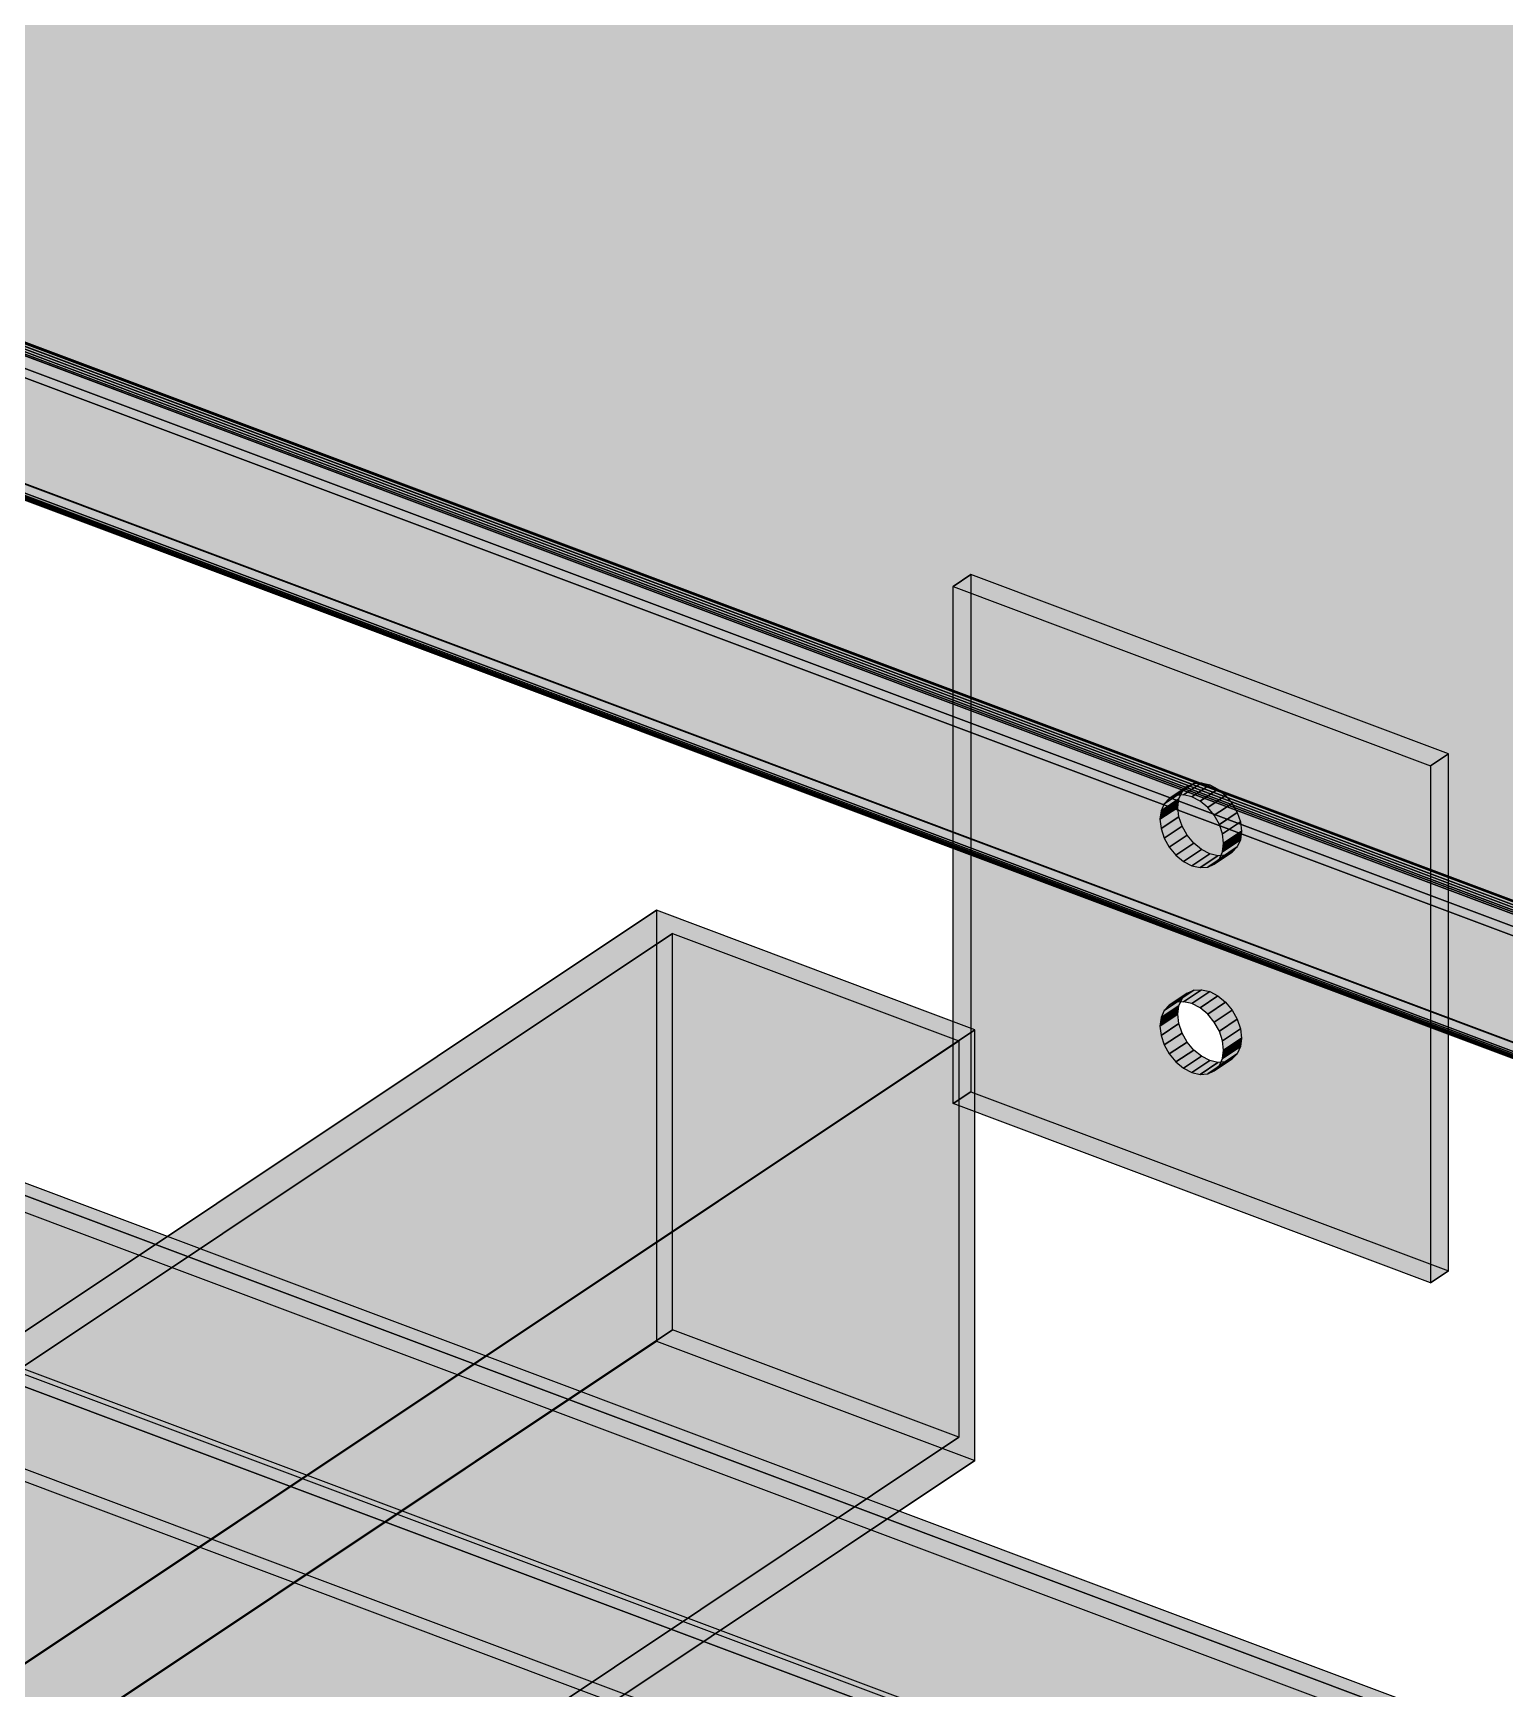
# Model space of a CAD drawing. Header units: millimetres. Extents: x 50 to 612415, y 2 to 4150.
# Drawn here: x 507670.6 to 507868.4, y 2715.1 to 2937.5 of the extents above; entities that cross this region are included whole.
import ezdxf

# ---------------------------------------------------------------- set-up
doc = ezdxf.new("R2010")
doc.units = ezdxf.units.MM
doc.layers.add('HATCH', color=8, linetype='Continuous', lineweight=9)
doc.layers.add('OUTLINE', color=7, linetype='Continuous', lineweight=25)

msp = doc.modelspace()

# ---------------------------------------------------------------- hatches: boundary and pattern name
at = {"layer": 'HATCH', "true_color": 0x617c87}
for points in [[(506465.121, 3530.022), (506490.45, 3338.131), (508395.612, 2623.695), (508556.01, 2745.938)], [(506492.302, 3337.242), (506466.973, 3529.133), (508555.973, 2745.758), (508395.575, 2623.515)], [(506156.764, 3350.34), (508204.765, 2582.34), (508203.162, 2581.27), (506155.161, 3349.271)], [(506155.161, 3349.271), (508203.162, 2581.27), (508180.708, 2566.301), (506132.707, 3334.302)], [(508203.162, 2578.955), (506155.161, 3346.956), (506132.707, 3331.987), (508180.708, 2563.986)], [(506459.211, 3346.347), (506458.008, 3345.545), (508389.006, 2621.421), (508390.209, 2622.223)], [(506490.422, 3338.039), (506472.242, 3325.918), (508377.338, 2611.507), (508395.518, 2623.628)], [(506490.434, 3338.05), (506490.422, 3338.039), (508395.518, 2623.628), (508395.533, 2623.638)], [(506473.681, 3323.643), (506491.861, 3335.763), (508394.079, 2622.431), (508375.899, 2610.311)], [(506491.861, 3335.763), (506492.057, 3335.944), (508394.32, 2622.595), (508394.079, 2622.431)], [(506134.311, 3333.056), (508182.312, 2565.055), (508180.708, 2563.986), (506132.707, 3331.987)], [(508196.656, 2546.944), (506119.966, 3325.703), (506118.362, 3324.634), (508195.052, 2545.875)]]:
    msp.add_hatch(color=145, dxfattribs=at).paths.add_polyline_path(points)
at = {"layer": 'HATCH', "true_color": 0x5b747f}
for points in [[(506156.764, 3337.608), (506156.764, 3350.34), (508204.765, 2582.34)], [(508203.162, 2581.27), (506155.161, 3349.271), (506155.161, 3336.539)], [(506155.161, 3346.956), (506155.161, 3349.271), (508203.162, 2581.27)], [(508203.162, 2578.955), (506155.161, 3346.956), (508203.162, 2581.27)], [(506458.008, 3345.545), (506470.863, 3325.215), (508376.151, 2610.732), (508389.006, 2621.421)], [(506472.066, 3326.017), (506459.211, 3346.347), (508390.209, 2622.223), (508377.353, 2611.534)], [(508203.162, 2581.27), (506155.161, 3336.539), (507179.161, 2932.861)], [(507180.765, 2933.931), (506156.764, 3337.608), (508204.765, 2582.34)], [(508180.708, 2566.301), (506132.707, 3334.302), (506132.707, 3331.987)], [(508180.708, 2557.041), (506132.707, 3331.987), (506132.707, 3325.042)], [(508180.708, 2557.041), (508180.708, 2563.986), (506132.707, 3331.987)], [(508180.708, 2566.301), (506132.707, 3331.987), (508180.708, 2563.986)], [(506134.311, 3326.111), (506134.311, 3333.056), (508182.312, 2558.111)], [(506134.311, 3333.056), (508182.312, 2565.055), (508182.312, 2558.111)], [(508196.656, 2546.944), (506119.966, 3325.703), (506134.311, 3322.639)], [(508180.708, 2557.041), (506132.707, 3325.042), (506132.707, 3321.569)], [(506134.311, 3322.639), (506134.311, 3326.111), (508182.312, 2558.111)], [(506132.707, 3321.569), (506118.362, 3324.634), (508195.052, 2545.875)], [(506132.707, 3321.569), (508180.708, 2553.569), (508180.708, 2557.041)], [(506132.707, 3321.569), (508195.052, 2545.875), (508180.708, 2553.569)], [(508182.312, 2558.111), (508182.312, 2554.638), (506134.311, 3322.639)], [(508182.312, 2554.638), (508196.656, 2546.944), (506134.311, 3322.639)], [(507183.532, 2932.498), (507180.765, 2933.931), (508204.765, 2582.34)], [(508203.162, 2581.27), (507179.161, 2932.861), (507181.928, 2931.429)], [(508203.162, 2581.27), (507181.928, 2931.429), (507184.507, 2929.306)], [(507186.111, 2930.375), (507183.532, 2932.498), (508204.765, 2582.34)], [(508203.162, 2581.27), (507184.507, 2929.306), (507186.722, 2926.636)], [(507188.326, 2927.705), (507186.111, 2930.375), (508204.765, 2582.34)], [(507190.025, 2924.671), (507188.326, 2927.705), (508204.765, 2582.34)], [(508203.162, 2581.27), (507186.722, 2926.636), (507188.421, 2923.602)], [(507191.093, 2921.479), (507190.025, 2924.671), (508204.765, 2582.34)], [(508203.162, 2581.27), (507188.421, 2923.602), (507189.489, 2920.409)], [(508203.162, 2581.27), (507189.489, 2920.409), (507189.853, 2917.277)], [(507191.457, 2918.346), (507191.093, 2921.479), (508204.765, 2582.34)], [(507191.093, 2915.487), (507191.457, 2918.346), (508204.765, 2582.34)], [(508203.162, 2581.27), (507189.853, 2917.277), (507189.489, 2914.418)], [(508203.162, 2581.27), (507189.489, 2914.418), (507188.421, 2912.027)], [(507190.025, 2913.096), (507191.093, 2915.487), (508204.765, 2582.34)], [(508203.162, 2581.27), (507188.421, 2912.027), (507393.007, 2836.812)], [(507394.611, 2837.881), (507190.025, 2913.096), (508204.765, 2582.34)], [(508203.162, 2581.27), (507393.007, 2836.812), (507393.92, 2836.339)], [(508203.162, 2581.27), (507393.92, 2836.339), (507394.771, 2835.638)], [(507395.524, 2837.408), (507394.611, 2837.881), (508204.765, 2582.34)], [(507396.375, 2836.708), (507395.524, 2837.408), (508204.765, 2582.34)], [(507397.106, 2835.827), (507396.375, 2836.708), (508204.765, 2582.34)], [(507397.666, 2834.825), (507397.106, 2835.827), (508204.765, 2582.34)], [(508203.162, 2581.27), (507394.771, 2835.638), (507395.502, 2834.757)], [(508203.162, 2581.27), (507395.502, 2834.757), (507396.063, 2833.756)], [(508203.162, 2581.27), (507396.063, 2833.756), (507396.415, 2832.703)], [(507398.019, 2833.772), (507397.666, 2834.825), (508204.765, 2582.34)], [(507818.774, 2675), (507398.139, 2832.738), (507398.019, 2833.772)], [(507818.894, 2675.944), (507818.774, 2675), (507398.019, 2833.772)], [(507819.247, 2676.733), (507818.894, 2675.944), (507398.019, 2833.772)], [(507819.807, 2677.314), (507819.247, 2676.733), (507398.019, 2833.772)], [(507820.538, 2677.646), (507819.807, 2677.314), (507398.019, 2833.772)], [(507821.389, 2677.709), (507820.538, 2677.646), (507398.019, 2833.772)], [(507822.302, 2677.497), (507821.389, 2677.709), (507398.019, 2833.772)], [(507822.302, 2677.497), (507398.019, 2833.772), (508204.765, 2582.34)], [(507396.415, 2832.703), (507396.535, 2831.669), (507817.17, 2673.931)], [(507396.415, 2832.703), (507817.17, 2673.931), (507817.29, 2674.874)], [(507396.415, 2832.703), (507817.29, 2674.874), (507817.643, 2675.663)], [(507396.415, 2832.703), (507817.643, 2675.663), (507818.203, 2676.244)], [(507396.415, 2832.703), (507818.203, 2676.244), (507818.934, 2676.577)], [(507396.415, 2832.703), (507818.934, 2676.577), (507819.785, 2676.64)], [(507396.415, 2832.703), (507819.785, 2676.64), (507820.698, 2676.427)], [(508203.162, 2581.27), (507396.415, 2832.703), (507820.698, 2676.427)], [(507817.29, 2672.897), (507396.535, 2831.669), (507396.415, 2830.725)], [(507817.29, 2672.897), (507817.17, 2673.931), (507396.535, 2831.669)], [(507397.666, 2831.006), (507398.019, 2831.795), (507818.894, 2673.966)], [(507398.019, 2831.795), (507398.139, 2832.738), (507818.894, 2673.966)], [(507398.139, 2832.738), (507818.774, 2675), (507818.894, 2673.966)], [(507817.29, 2672.897), (507393.92, 2828.96), (507393.007, 2829.172)], [(507820.698, 2668.788), (507393.007, 2829.172), (507820.698, 2648.648)], [(507818.203, 2670.842), (507817.643, 2671.844), (507393.007, 2829.172)], [(507818.934, 2669.961), (507818.203, 2670.842), (507393.007, 2829.172)], [(507817.643, 2671.844), (507817.29, 2672.897), (507393.007, 2829.172)], [(507819.785, 2669.261), (507818.934, 2669.961), (507393.007, 2829.172)], [(507820.698, 2668.788), (507819.785, 2669.261), (507393.007, 2829.172)], [(507394.611, 2830.242), (507395.524, 2830.029), (507818.894, 2673.966)], [(507822.302, 2649.717), (507394.611, 2830.242), (507822.302, 2669.857)], [(507394.611, 2830.242), (507819.247, 2672.913), (507819.807, 2671.912)], [(507394.611, 2830.242), (507819.807, 2671.912), (507820.538, 2671.031)], [(507394.611, 2830.242), (507818.894, 2673.966), (507819.247, 2672.913)], [(507394.611, 2830.242), (507820.538, 2671.031), (507821.389, 2670.33)], [(507394.611, 2830.242), (507821.389, 2670.33), (507822.302, 2669.857)], [(507817.29, 2672.897), (507395.502, 2829.356), (507394.771, 2829.023)], [(507817.29, 2672.897), (507396.063, 2829.936), (507395.502, 2829.356)], [(507395.524, 2830.029), (507396.375, 2830.092), (507818.894, 2673.966)], [(507817.29, 2672.897), (507396.415, 2830.725), (507396.063, 2829.936)], [(507396.375, 2830.092), (507397.106, 2830.425), (507818.894, 2673.966)], [(507397.106, 2830.425), (507397.666, 2831.006), (507818.894, 2673.966)], [(507817.29, 2672.897), (507394.771, 2829.023), (507393.92, 2828.96)]]:
    msp.add_hatch(color=147, dxfattribs=at).paths.add_polyline_path(points)
at = {"layer": 'HATCH', "true_color": 0x627d88}
for points in [[(506490.444, 3338.065), (506490.434, 3338.05), (508395.533, 2623.638), (508395.551, 2623.65)], [(506490.449, 3338.084), (506490.444, 3338.065), (508395.551, 2623.65), (508395.57, 2623.664)], [(506490.451, 3338.107), (506490.449, 3338.084), (508395.57, 2623.664), (508395.591, 2623.679)], [(506492.057, 3335.944), (506492.203, 3336.19), (508394.598, 2622.792), (508394.32, 2622.595)], [(506492.203, 3336.19), (506492.293, 3336.495), (508394.906, 2623.015), (508394.598, 2622.792)], [(506492.293, 3336.495), (506492.327, 3336.849), (508395.235, 2623.258), (508394.906, 2623.015)]]:
    msp.add_hatch(color=145, dxfattribs=at).paths.add_polyline_path(points)
at = {"layer": 'HATCH', "true_color": 0x617c88}
for points in [[(506490.45, 3338.131), (506490.451, 3338.107), (508395.591, 2623.679), (508395.612, 2623.695)], [(506492.327, 3336.849), (506492.302, 3337.242), (508395.575, 2623.515), (508395.235, 2623.258)]]:
    msp.add_hatch(color=145, dxfattribs=at).paths.add_polyline_path(points)
at = {"layer": 'HATCH', "true_color": 0x566e78}
for points in [[(506492.302, 3337.242), (506492.302, 3337.242), (508395.575, 2623.515), (508395.575, 2623.515)], [(506472.124, 3325.948), (506472.103, 3325.968), (508377.326, 2611.51), (508377.316, 2611.501)], [(506471.465, 3324.436), (506471.802, 3324.116), (508375.555, 2610.208), (508375.703, 2610.347)]]:
    msp.add_hatch(color=147, dxfattribs=at).paths.add_polyline_path(points)
at = {"layer": 'HATCH', "true_color": 0x5a737e}
for points in [[(506470.863, 3325.215), (506471.149, 3324.806), (508375.904, 2610.523), (508376.151, 2610.732)], [(506472.083, 3325.991), (506472.066, 3326.017), (508377.353, 2611.534), (508377.338, 2611.521)], [(506472.168, 3325.919), (506472.146, 3325.932), (508377.311, 2611.495), (508377.309, 2611.492)], [(506472.15, 3323.854), (506472.497, 3323.661), (508375.433, 2610.06), (508375.464, 2610.111)]]:
    msp.add_hatch(color=147, dxfattribs=at).paths.add_polyline_path(points)
at = {"layer": 'HATCH', "true_color": 0x58717b}
for points in [[(506472.103, 3325.968), (506472.083, 3325.991), (508377.338, 2611.521), (508377.326, 2611.51)], [(506472.146, 3325.932), (506472.124, 3325.948), (508377.316, 2611.501), (508377.311, 2611.495)], [(506471.149, 3324.806), (506471.465, 3324.436), (508375.703, 2610.347), (508375.904, 2610.523)], [(506471.802, 3324.116), (506472.15, 3323.854), (508375.464, 2610.111), (508375.555, 2610.208)]]:
    msp.add_hatch(color=147, dxfattribs=at).paths.add_polyline_path(points)
at = {"layer": 'HATCH', "true_color": 0x5c7580}
for points in [[(506472.189, 3325.912), (506472.168, 3325.919), (508377.309, 2611.492), (508377.311, 2611.491)], [(506472.497, 3323.661), (506472.834, 3323.54), (508375.463, 2610.054), (508375.433, 2610.06)]]:
    msp.add_hatch(color=147, dxfattribs=at).paths.add_polyline_path(points)
at = {"layer": 'HATCH', "true_color": 0x5e7883}
for points in [[(506472.208, 3325.909), (506472.189, 3325.912), (508377.311, 2611.491), (508377.316, 2611.494)], [(506472.834, 3323.54), (506473.149, 3323.496), (508375.552, 2610.095), (508375.463, 2610.054)]]:
    msp.add_hatch(color=155, dxfattribs=at).paths.add_polyline_path(points)
at = {"layer": 'HATCH', "true_color": 0x5f7985}
for points in [[(506472.226, 3325.911), (506472.208, 3325.909), (508377.316, 2611.494), (508377.325, 2611.499)], [(506473.149, 3323.496), (506473.435, 3323.531), (508375.699, 2610.182), (508375.552, 2610.095)]]:
    msp.add_hatch(color=155, dxfattribs=at).paths.add_polyline_path(points)
at = {"layer": 'HATCH', "true_color": 0x607b86}
for points in [[(506472.242, 3325.918), (506472.226, 3325.911), (508377.325, 2611.499), (508377.338, 2611.507)], [(506473.435, 3323.531), (506473.681, 3323.643), (508375.899, 2610.311), (508375.699, 2610.182)]]:
    msp.add_hatch(color=155, dxfattribs=at).paths.add_polyline_path(points)
at = {"layer": 'HATCH', "true_color": 0x46848e}
for points in [[(507794.235, 2793.709), (507794.235, 2863.157), (507796.641, 2864.761), (507796.641, 2795.313)], [(507858.389, 2839.1), (507858.389, 2769.651), (507860.795, 2771.255), (507860.795, 2840.704)], [(507823.288, 2834.702), (507822.608, 2833.998), (507825.014, 2835.602), (507825.693, 2836.306)], [(507829.336, 2825.886), (507830.016, 2826.59), (507832.422, 2828.194), (507831.742, 2827.49)], [(507375.899, 2509.468), (507375.899, 2567.342), (507754.406, 2819.68), (507754.406, 2761.806)], [(507378.038, 2564.225), (507378.038, 2510.981), (507756.545, 2763.319), (507756.545, 2816.563)], [(507823.288, 2806.923), (507822.608, 2806.219), (507825.014, 2807.823), (507825.693, 2808.527)], [(507418.668, 2551.303), (507418.668, 2493.43), (507797.175, 2745.768), (507797.175, 2803.641)], [(507416.53, 2496.547), (507416.53, 2549.79), (507795.037, 2802.128), (507795.037, 2748.885)], [(507829.336, 2798.107), (507830.016, 2798.811), (507832.422, 2800.415), (507831.742, 2799.711)]]:
    msp.add_hatch(color=145, dxfattribs=at).paths.add_polyline_path(points)
at = {"layer": 'HATCH', "true_color": 0x468f99}
for points in [[(507794.235, 2863.157), (507858.389, 2839.1), (507860.795, 2840.704), (507796.641, 2864.761)], [(507829.336, 2832.434), (507828.45, 2833.502), (507830.856, 2835.106), (507831.742, 2834.038)], [(507823.288, 2828.154), (507824.173, 2827.086), (507826.579, 2828.69), (507825.693, 2829.758)], [(507375.899, 2567.342), (507418.668, 2551.303), (507797.175, 2803.641), (507754.406, 2819.68)], [(507416.53, 2549.79), (507378.038, 2564.225), (507756.545, 2816.563), (507795.037, 2802.128)], [(507829.336, 2804.654), (507828.45, 2805.722), (507830.856, 2807.326), (507831.742, 2806.258)], [(507823.288, 2800.375), (507824.173, 2799.307), (507826.579, 2800.911), (507825.693, 2801.979)], [(507858.389, 2769.651), (507794.235, 2793.709), (507796.641, 2795.313), (507860.795, 2771.255)], [(507378.038, 2510.981), (507416.53, 2496.547), (507795.037, 2748.885), (507756.545, 2763.319)], [(507418.668, 2493.43), (507375.899, 2509.468), (507754.406, 2761.806), (507797.175, 2745.768)]]:
    msp.add_hatch(color=135, dxfattribs=at).paths.add_polyline_path(points)
at = {"layer": 'HATCH', "true_color": 0x468690}
for points in [[(507796.641, 2864.761), (507796.641, 2795.313), (507825.014, 2835.602)], [(507796.641, 2864.761), (507825.014, 2835.602), (507825.693, 2836.306)], [(507796.641, 2864.761), (507825.693, 2836.306), (507826.579, 2836.71)], [(507796.641, 2864.761), (507826.579, 2836.71), (507827.611, 2836.785)], [(507796.641, 2864.761), (507827.611, 2836.785), (507828.718, 2836.528)], [(507796.641, 2864.761), (507828.718, 2836.528), (507829.825, 2835.955)], [(507796.641, 2864.761), (507829.825, 2835.955), (507830.856, 2835.106)], [(507860.795, 2840.704), (507796.641, 2864.761), (507830.856, 2835.106)], [(507822.608, 2833.998), (507794.235, 2793.709), (507794.235, 2863.157)], [(507823.288, 2834.702), (507822.608, 2833.998), (507794.235, 2863.157)], [(507824.173, 2835.106), (507823.288, 2834.702), (507794.235, 2863.157)], [(507825.205, 2835.181), (507824.173, 2835.106), (507794.235, 2863.157)], [(507826.312, 2834.924), (507825.205, 2835.181), (507794.235, 2863.157)], [(507827.419, 2834.351), (507826.312, 2834.924), (507794.235, 2863.157)], [(507828.45, 2833.502), (507827.419, 2834.351), (507794.235, 2863.157)], [(507828.45, 2833.502), (507794.235, 2863.157), (507858.389, 2839.1)], [(507860.795, 2771.255), (507860.795, 2840.704), (507830.856, 2827.086)], [(507860.795, 2840.704), (507831.742, 2827.49), (507830.856, 2827.086)], [(507860.795, 2840.704), (507830.856, 2835.106), (507831.742, 2834.038)], [(507860.795, 2840.704), (507832.422, 2828.194), (507831.742, 2827.49)], [(507860.795, 2840.704), (507831.742, 2834.038), (507832.422, 2832.824)], [(507860.795, 2840.704), (507832.849, 2829.15), (507832.422, 2828.194)], [(507860.795, 2840.704), (507832.422, 2832.824), (507832.849, 2831.547)], [(507860.795, 2840.704), (507832.995, 2830.294), (507832.849, 2829.15)], [(507860.795, 2840.704), (507832.849, 2831.547), (507832.995, 2830.294)], [(507828.45, 2825.483), (507858.389, 2839.1), (507858.389, 2769.651)], [(507828.45, 2825.483), (507829.336, 2825.886), (507858.389, 2839.1)], [(507829.336, 2832.434), (507828.45, 2833.502), (507858.389, 2839.1)], [(507829.336, 2825.886), (507830.016, 2826.59), (507858.389, 2839.1)], [(507830.016, 2831.22), (507829.336, 2832.434), (507858.389, 2839.1)], [(507830.016, 2826.59), (507830.443, 2827.547), (507858.389, 2839.1)], [(507830.443, 2829.943), (507830.016, 2831.22), (507858.389, 2839.1)], [(507830.443, 2827.547), (507830.589, 2828.69), (507858.389, 2839.1)], [(507830.589, 2828.69), (507830.443, 2829.943), (507858.389, 2839.1)], [(507822.608, 2833.998), (507822.181, 2833.042), (507794.235, 2793.709)], [(507796.641, 2795.313), (507824.586, 2834.645), (507825.014, 2835.602)], [(507796.641, 2795.313), (507824.441, 2833.502), (507824.586, 2834.645)], [(507824.586, 2832.249), (507824.441, 2833.502), (507796.641, 2795.313)], [(507822.035, 2831.898), (507822.181, 2830.645), (507824.586, 2832.249), (507824.441, 2833.502)], [(507822.181, 2833.042), (507822.035, 2831.898), (507794.235, 2793.709)], [(507794.235, 2793.709), (507822.035, 2831.898), (507822.181, 2830.645)], [(507824.586, 2832.249), (507796.641, 2795.313), (507824.441, 2805.722)], [(507824.586, 2832.249), (507824.441, 2805.722), (507824.586, 2806.866)], [(507824.586, 2832.249), (507824.586, 2806.866), (507825.014, 2807.823)], [(507824.586, 2832.249), (507825.014, 2807.823), (507825.693, 2808.527)], [(507824.586, 2832.249), (507825.693, 2808.527), (507826.579, 2808.93)], [(507824.586, 2832.249), (507826.579, 2808.93), (507827.611, 2809.006)], [(507824.586, 2832.249), (507827.611, 2809.006), (507828.718, 2808.748)], [(507824.586, 2832.249), (507828.718, 2808.748), (507829.825, 2808.176)], [(507824.586, 2832.249), (507829.825, 2808.176), (507830.856, 2807.326)], [(507824.586, 2832.249), (507832.422, 2805.045), (507832.849, 2803.768)], [(507824.586, 2832.249), (507830.856, 2807.326), (507831.742, 2806.258)], [(507824.586, 2832.249), (507831.742, 2806.258), (507832.422, 2805.045)], [(507825.014, 2830.972), (507824.586, 2832.249), (507832.849, 2803.768)], [(507830.589, 2828.69), (507830.443, 2829.943), (507832.849, 2831.547), (507832.995, 2830.294)], [(507822.035, 2804.119), (507794.235, 2793.709), (507822.181, 2830.645)], [(507822.181, 2805.262), (507822.035, 2804.119), (507822.181, 2830.645)], [(507822.608, 2806.219), (507822.181, 2805.262), (507822.181, 2830.645)], [(507823.288, 2806.923), (507822.608, 2806.219), (507822.181, 2830.645)], [(507824.173, 2807.326), (507823.288, 2806.923), (507822.181, 2830.645)], [(507825.205, 2807.402), (507824.173, 2807.326), (507822.181, 2830.645)], [(507826.312, 2807.145), (507825.205, 2807.402), (507822.181, 2830.645)], [(507827.419, 2806.572), (507826.312, 2807.145), (507822.181, 2830.645)], [(507828.45, 2805.722), (507827.419, 2806.572), (507822.181, 2830.645)], [(507830.443, 2802.164), (507830.016, 2803.441), (507822.181, 2830.645)], [(507829.336, 2804.654), (507828.45, 2805.722), (507822.181, 2830.645)], [(507830.016, 2803.441), (507829.336, 2804.654), (507822.181, 2830.645)], [(507830.443, 2802.164), (507822.181, 2830.645), (507822.608, 2829.368)], [(507830.443, 2802.164), (507822.608, 2829.368), (507823.288, 2828.154)], [(507825.693, 2829.758), (507825.014, 2830.972), (507832.849, 2803.768)], [(507860.795, 2771.255), (507825.693, 2829.758), (507832.849, 2803.768)], [(507860.795, 2771.255), (507826.579, 2828.69), (507825.693, 2829.758)], [(507830.443, 2802.164), (507823.288, 2828.154), (507858.389, 2769.651)], [(507823.288, 2828.154), (507824.173, 2827.086), (507858.389, 2769.651)], [(507824.173, 2827.086), (507825.205, 2826.237), (507858.389, 2769.651)], [(507860.795, 2771.255), (507827.611, 2827.841), (507826.579, 2828.69)], [(507860.795, 2771.255), (507828.718, 2827.268), (507827.611, 2827.841)], [(507860.795, 2771.255), (507829.825, 2827.011), (507828.718, 2827.268)], [(507860.795, 2771.255), (507830.856, 2827.086), (507829.825, 2827.011)], [(507825.205, 2826.237), (507826.312, 2825.664), (507858.389, 2769.651)], [(507826.312, 2825.664), (507827.419, 2825.407), (507858.389, 2769.651)], [(507827.419, 2825.407), (507828.45, 2825.483), (507858.389, 2769.651)], [(507754.406, 2819.68), (507754.406, 2761.806), (507756.545, 2816.563)], [(507754.406, 2819.68), (507756.545, 2816.563), (507795.037, 2802.128)], [(507795.037, 2802.128), (507797.175, 2803.641), (507754.406, 2819.68)], [(507754.406, 2761.806), (507756.545, 2763.319), (507756.545, 2816.563)], [(507824.586, 2804.469), (507824.441, 2805.722), (507796.641, 2795.313)], [(507822.035, 2804.119), (507822.181, 2802.866), (507824.586, 2804.469), (507824.441, 2805.722)], [(507794.235, 2793.709), (507822.035, 2804.119), (507822.181, 2802.866)], [(507794.235, 2793.709), (507822.181, 2802.866), (507822.608, 2801.589)], [(507795.037, 2748.885), (507797.175, 2745.768), (507797.175, 2803.641)], [(507795.037, 2802.128), (507795.037, 2748.885), (507797.175, 2803.641)], [(507825.014, 2803.193), (507824.586, 2804.469), (507796.641, 2795.313)], [(507825.693, 2801.979), (507825.014, 2803.193), (507796.641, 2795.313)], [(507830.589, 2800.911), (507830.443, 2802.164), (507832.849, 2803.768), (507832.995, 2802.515)], [(507860.795, 2771.255), (507832.849, 2803.768), (507832.995, 2802.515)], [(507860.795, 2771.255), (507832.995, 2802.515), (507832.849, 2801.371)], [(507794.235, 2793.709), (507822.608, 2801.589), (507823.288, 2800.375)], [(507794.235, 2793.709), (507823.288, 2800.375), (507824.173, 2799.307)], [(507826.579, 2800.911), (507825.693, 2801.979), (507796.641, 2795.313)], [(507826.579, 2800.911), (507796.641, 2795.313), (507860.795, 2771.255)], [(507860.795, 2771.255), (507827.611, 2800.062), (507826.579, 2800.911)], [(507830.589, 2800.911), (507830.443, 2802.164), (507858.389, 2769.651)], [(507830.443, 2799.767), (507830.589, 2800.911), (507858.389, 2769.651)], [(507860.795, 2771.255), (507832.422, 2800.415), (507831.742, 2799.711)], [(507860.795, 2771.255), (507832.849, 2801.371), (507832.422, 2800.415)], [(507858.389, 2769.651), (507794.235, 2793.709), (507824.173, 2799.307)], [(507824.173, 2799.307), (507825.205, 2798.458), (507858.389, 2769.651)], [(507825.205, 2798.458), (507826.312, 2797.885), (507858.389, 2769.651)], [(507860.795, 2771.255), (507828.718, 2799.489), (507827.611, 2800.062)], [(507828.45, 2797.703), (507829.336, 2798.107), (507858.389, 2769.651)], [(507860.795, 2771.255), (507829.825, 2799.231), (507828.718, 2799.489)], [(507829.336, 2798.107), (507830.016, 2798.811), (507858.389, 2769.651)], [(507860.795, 2771.255), (507830.856, 2799.307), (507829.825, 2799.231)], [(507830.016, 2798.811), (507830.443, 2799.767), (507858.389, 2769.651)], [(507860.795, 2771.255), (507831.742, 2799.711), (507830.856, 2799.307)], [(507826.312, 2797.885), (507827.419, 2797.628), (507858.389, 2769.651)], [(507827.419, 2797.628), (507828.45, 2797.703), (507858.389, 2769.651)], [(507795.037, 2748.885), (507756.545, 2763.319), (507754.406, 2761.806)], [(507795.037, 2748.885), (507754.406, 2761.806), (507797.175, 2745.768)]]:
    msp.add_hatch(color=145, dxfattribs=at).paths.add_polyline_path(points)
at = {"layer": 'HATCH', "true_color": 0x468892}
for points in [[(507824.173, 2835.106), (507823.288, 2834.702), (507825.693, 2836.306), (507826.579, 2836.71)], [(507828.45, 2825.483), (507829.336, 2825.886), (507831.742, 2827.49), (507830.856, 2827.086)], [(507824.173, 2807.326), (507823.288, 2806.923), (507825.693, 2808.527), (507826.579, 2808.93)], [(507828.45, 2797.703), (507829.336, 2798.107), (507831.742, 2799.711), (507830.856, 2799.307)]]:
    msp.add_hatch(color=145, dxfattribs=at).paths.add_polyline_path(points)
at = {"layer": 'HATCH', "true_color": 0x468b96}
for points in [[(507825.205, 2835.181), (507824.173, 2835.106), (507826.579, 2836.71), (507827.611, 2836.785)], [(507827.419, 2825.407), (507828.45, 2825.483), (507830.856, 2827.086), (507829.825, 2827.011)], [(507825.205, 2807.402), (507824.173, 2807.326), (507826.579, 2808.93), (507827.611, 2809.006)], [(507827.419, 2797.628), (507828.45, 2797.703), (507830.856, 2799.307), (507829.825, 2799.231)]]:
    msp.add_hatch(color=145, dxfattribs=at).paths.add_polyline_path(points)
at = {"layer": 'HATCH', "true_color": 0x468e98}
for points in [[(507826.312, 2834.924), (507825.205, 2835.181), (507827.611, 2836.785), (507828.718, 2836.528)], [(507826.312, 2825.664), (507827.419, 2825.407), (507829.825, 2827.011), (507828.718, 2827.268)], [(507826.312, 2807.145), (507825.205, 2807.402), (507827.611, 2809.006), (507828.718, 2808.748)], [(507826.312, 2797.885), (507827.419, 2797.628), (507829.825, 2799.231), (507828.718, 2799.489)]]:
    msp.add_hatch(color=145, dxfattribs=at).paths.add_polyline_path(points)
at = {"layer": 'HATCH', "true_color": 0x468f9a}
for points in [[(507827.419, 2834.351), (507826.312, 2834.924), (507828.718, 2836.528), (507829.825, 2835.955)], [(507828.45, 2833.502), (507827.419, 2834.351), (507829.825, 2835.955), (507830.856, 2835.106)], [(507824.173, 2827.086), (507825.205, 2826.237), (507827.611, 2827.841), (507826.579, 2828.69)], [(507825.205, 2826.237), (507826.312, 2825.664), (507828.718, 2827.268), (507827.611, 2827.841)], [(507827.419, 2806.572), (507826.312, 2807.145), (507828.718, 2808.748), (507829.825, 2808.176)], [(507828.45, 2805.722), (507827.419, 2806.572), (507829.825, 2808.176), (507830.856, 2807.326)], [(507824.173, 2799.307), (507825.205, 2798.458), (507827.611, 2800.062), (507826.579, 2800.911)], [(507825.205, 2798.458), (507826.312, 2797.885), (507828.718, 2799.489), (507827.611, 2800.062)]]:
    msp.add_hatch(color=135, dxfattribs=at).paths.add_polyline_path(points)
at = {"layer": 'HATCH', "true_color": 0x46828c}
for points in [[(507822.181, 2833.042), (507822.035, 2831.898), (507824.441, 2833.502), (507824.586, 2834.645)], [(507830.443, 2827.547), (507830.589, 2828.69), (507832.995, 2830.294), (507832.849, 2829.15)], [(507822.181, 2805.262), (507822.035, 2804.119), (507824.441, 2805.722), (507824.586, 2806.866)], [(507830.443, 2799.767), (507830.589, 2800.911), (507832.995, 2802.515), (507832.849, 2801.371)]]:
    msp.add_hatch(color=145, dxfattribs=at).paths.add_polyline_path(points)
at = {"layer": 'HATCH', "true_color": 0x468089}
for points in [[(507822.608, 2833.998), (507822.181, 2833.042), (507824.586, 2834.645), (507825.014, 2835.602)], [(507830.016, 2826.59), (507830.443, 2827.547), (507832.849, 2829.15), (507832.422, 2828.194)], [(507822.608, 2806.219), (507822.181, 2805.262), (507824.586, 2806.866), (507825.014, 2807.823)], [(507830.016, 2798.811), (507830.443, 2799.767), (507832.849, 2801.371), (507832.422, 2800.415)]]:
    msp.add_hatch(color=137, dxfattribs=at).paths.add_polyline_path(points)
at = {"layer": 'HATCH', "true_color": 0x468d97}
for points in [[(507830.016, 2831.22), (507829.336, 2832.434), (507831.742, 2834.038), (507832.422, 2832.824)], [(507822.608, 2829.368), (507823.288, 2828.154), (507825.693, 2829.758), (507825.014, 2830.972)], [(507830.016, 2803.441), (507829.336, 2804.654), (507831.742, 2806.258), (507832.422, 2805.045)], [(507822.608, 2801.589), (507823.288, 2800.375), (507825.693, 2801.979), (507825.014, 2803.193)]]:
    msp.add_hatch(color=145, dxfattribs=at).paths.add_polyline_path(points)
at = {"layer": 'HATCH', "true_color": 0x468a94}
for points in [[(507822.181, 2830.645), (507822.608, 2829.368), (507825.014, 2830.972), (507824.586, 2832.249)], [(507830.443, 2829.943), (507830.016, 2831.22), (507832.422, 2832.824), (507832.849, 2831.547)], [(507830.443, 2802.164), (507830.016, 2803.441), (507832.422, 2805.045), (507832.849, 2803.768)], [(507822.181, 2802.866), (507822.608, 2801.589), (507825.014, 2803.193), (507824.586, 2804.469)]]:
    msp.add_hatch(color=145, dxfattribs=at).paths.add_polyline_path(points)

# ---------------------------------------------------------------- linework, layer by layer
at = {"layer": 'OUTLINE', "color": 139, "true_color": 0x42544a}
for p, q in [((506156.764, 3350.34), (508204.765, 2582.34)), ((506156.764, 3350.34), (508204.765, 2582.34)), ((508203.162, 2581.27), (506155.161, 3349.271)), ((506155.161, 3349.271), (508203.162, 2581.27)), ((508203.162, 2581.27), (506155.161, 3349.271)), ((506155.161, 3349.271), (508203.162, 2581.27)), ((508203.162, 2578.955), (506155.161, 3346.956)), ((508203.162, 2578.955), (506155.161, 3346.956)), ((508389.006, 2621.421), (506458.008, 3345.545)), ((506458.008, 3345.545), (508389.006, 2621.421)), ((506459.211, 3346.347), (508390.209, 2622.223)), ((508390.209, 2622.223), (506459.211, 3346.347)), ((506490.422, 3338.039), (508395.518, 2623.628)), ((508395.518, 2623.628), (506490.422, 3338.039)), ((506490.434, 3338.05), (508395.533, 2623.638)), ((508395.533, 2623.638), (506490.434, 3338.05)), ((506490.444, 3338.065), (508395.551, 2623.65)), ((508395.551, 2623.65), (506490.444, 3338.065)), ((506490.449, 3338.084), (508395.57, 2623.664)), ((508395.57, 2623.664), (506490.449, 3338.084)), ((506490.45, 3338.131), (508395.612, 2623.695)), ((508395.612, 2623.695), (506490.45, 3338.131)), ((506490.451, 3338.107), (508395.591, 2623.679)), ((508395.591, 2623.679), (506490.451, 3338.107)), ((508394.598, 2622.792), (506492.203, 3336.19)), ((506492.203, 3336.19), (508394.598, 2622.792)), ((508394.906, 2623.015), (506492.293, 3336.495)), ((506492.293, 3336.495), (508394.906, 2623.015)), ((508395.575, 2623.515), (506492.302, 3337.242)), ((506492.302, 3337.242), (508395.575, 2623.515)), ((508395.575, 2623.515), (506492.302, 3337.242)), ((506492.302, 3337.242), (508395.575, 2623.515)), ((508395.235, 2623.258), (506492.327, 3336.849)), ((506492.327, 3336.849), (508395.235, 2623.258)), ((508180.708, 2566.301), (506132.707, 3334.302)), ((508180.708, 2566.301), (506132.707, 3334.302)), ((508394.079, 2622.431), (506491.861, 3335.763)), ((506491.861, 3335.763), (508394.079, 2622.431)), ((508394.32, 2622.595), (506492.057, 3335.944)), ((506492.057, 3335.944), (508394.32, 2622.595)), ((506132.707, 3331.987), (508180.708, 2563.986)), ((508180.708, 2563.986), (506132.707, 3331.987)), ((508180.708, 2563.986), (506132.707, 3331.987)), ((506132.707, 3331.987), (508180.708, 2563.986)), ((506134.311, 3333.056), (508182.312, 2565.055)), ((506134.311, 3333.056), (508182.312, 2565.055)), ((508196.656, 2546.944), (506119.966, 3325.703)), ((508196.656, 2546.944), (506119.966, 3325.703)), ((508376.151, 2610.732), (506470.863, 3325.215)), ((506470.863, 3325.215), (508376.151, 2610.732)), ((506472.066, 3326.017), (508377.353, 2611.534)), ((508377.353, 2611.534), (506472.066, 3326.017)), ((506472.083, 3325.991), (508377.338, 2611.521)), ((508377.338, 2611.521), (506472.083, 3325.991)), ((506472.103, 3325.968), (508377.326, 2611.51)), ((508377.326, 2611.51), (506472.103, 3325.968)), ((506472.124, 3325.948), (508377.316, 2611.501)), ((508377.316, 2611.501), (506472.124, 3325.948)), ((506472.146, 3325.932), (508377.311, 2611.495)), ((508377.311, 2611.495), (506472.146, 3325.932)), ((506472.168, 3325.919), (508377.309, 2611.492)), ((508377.309, 2611.492), (506472.168, 3325.919)), ((506472.189, 3325.912), (508377.311, 2611.491)), ((508377.311, 2611.491), (506472.189, 3325.912)), ((506472.208, 3325.909), (508377.316, 2611.494)), ((508377.316, 2611.494), (506472.208, 3325.909)), ((506472.226, 3325.911), (508377.325, 2611.499)), ((508377.325, 2611.499), (506472.226, 3325.911)), ((506472.242, 3325.918), (508377.338, 2611.507)), ((508377.338, 2611.507), (506472.242, 3325.918)), ((506118.362, 3324.634), (508195.052, 2545.875)), ((506118.362, 3324.634), (508195.052, 2545.875)), ((508375.904, 2610.523), (506471.149, 3324.806)), ((506471.149, 3324.806), (508375.904, 2610.523)), ((508375.703, 2610.347), (506471.465, 3324.436)), ((506471.465, 3324.436), (508375.703, 2610.347)), ((508375.555, 2610.208), (506471.802, 3324.116)), ((506471.802, 3324.116), (508375.555, 2610.208)), ((508375.464, 2610.111), (506472.15, 3323.854)), ((506472.15, 3323.854), (508375.464, 2610.111)), ((508375.433, 2610.06), (506472.497, 3323.661)), ((506472.497, 3323.661), (508375.433, 2610.06)), ((508375.463, 2610.054), (506472.834, 3323.54)), ((506472.834, 3323.54), (508375.463, 2610.054)), ((508375.552, 2610.095), (506473.149, 3323.496)), ((506473.149, 3323.496), (508375.552, 2610.095)), ((508375.699, 2610.182), (506473.435, 3323.531)), ((506473.435, 3323.531), (508375.699, 2610.182)), ((508375.899, 2610.311), (506473.681, 3323.643)), ((506473.681, 3323.643), (508375.899, 2610.311)), ((507794.235, 2863.157), (507796.641, 2864.761)), ((507796.641, 2864.761), (507794.235, 2863.157)), ((507796.641, 2864.761), (507796.641, 2795.313)), ((507796.641, 2864.761), (507796.641, 2795.313)), ((507860.795, 2840.704), (507796.641, 2864.761)), ((507860.795, 2840.704), (507796.641, 2864.761)), ((507794.235, 2793.709), (507794.235, 2863.157)), ((507794.235, 2793.709), (507794.235, 2863.157)), ((507794.235, 2863.157), (507858.389, 2839.1)), ((507794.235, 2863.157), (507858.389, 2839.1)), ((507858.389, 2839.1), (507860.795, 2840.704)), ((507860.795, 2840.704), (507858.389, 2839.1)), ((507860.795, 2771.255), (507860.795, 2840.704)), ((507860.795, 2771.255), (507860.795, 2840.704)), ((507858.389, 2839.1), (507858.389, 2769.651)), ((507858.389, 2839.1), (507858.389, 2769.651)), ((507825.693, 2836.306), (507823.288, 2834.702)), ((507823.288, 2834.702), (507825.693, 2836.306)), ((507826.579, 2836.71), (507824.173, 2835.106)), ((507824.173, 2835.106), (507826.579, 2836.71)), ((507825.014, 2835.602), (507825.693, 2836.306)), ((507825.014, 2835.602), (507825.693, 2836.306)), ((507827.611, 2836.785), (507825.205, 2835.181)), ((507825.205, 2835.181), (507827.611, 2836.785)), ((507825.693, 2836.306), (507826.579, 2836.71)), ((507825.693, 2836.306), (507826.579, 2836.71)), ((507828.718, 2836.528), (507826.312, 2834.924)), ((507826.312, 2834.924), (507828.718, 2836.528)), ((507826.579, 2836.71), (507827.611, 2836.785)), ((507826.579, 2836.71), (507827.611, 2836.785)), ((507829.825, 2835.955), (507827.419, 2834.351)), ((507827.419, 2834.351), (507829.825, 2835.955)), ((507827.611, 2836.785), (507828.718, 2836.528)), ((507827.611, 2836.785), (507828.718, 2836.528)), ((507828.718, 2836.528), (507829.825, 2835.955)), ((507828.718, 2836.528), (507829.825, 2835.955)), ((507829.825, 2835.955), (507830.856, 2835.106)), ((507829.825, 2835.955), (507830.856, 2835.106)), ((507824.441, 2833.502), (507822.035, 2831.898)), ((507822.035, 2831.898), (507824.441, 2833.502)), ((507824.586, 2834.645), (507822.181, 2833.042)), ((507822.181, 2833.042), (507824.586, 2834.645)), ((507822.608, 2833.998), (507822.181, 2833.042)), ((507822.608, 2833.998), (507822.181, 2833.042)), ((507825.014, 2835.602), (507822.608, 2833.998)), ((507822.608, 2833.998), (507825.014, 2835.602)), ((507823.288, 2834.702), (507822.608, 2833.998)), ((507823.288, 2834.702), (507822.608, 2833.998)), ((507824.173, 2835.106), (507823.288, 2834.702)), ((507824.173, 2835.106), (507823.288, 2834.702)), ((507825.205, 2835.181), (507824.173, 2835.106)), ((507825.205, 2835.181), (507824.173, 2835.106)), ((507824.441, 2833.502), (507824.586, 2834.645)), ((507824.441, 2833.502), (507824.586, 2834.645)), ((507824.586, 2832.249), (507824.441, 2833.502)), ((507824.586, 2832.249), (507824.441, 2833.502)), ((507824.586, 2834.645), (507825.014, 2835.602)), ((507824.586, 2834.645), (507825.014, 2835.602)), ((507826.312, 2834.924), (507825.205, 2835.181)), ((507826.312, 2834.924), (507825.205, 2835.181)), ((507827.419, 2834.351), (507826.312, 2834.924)), ((507827.419, 2834.351), (507826.312, 2834.924)), ((507828.45, 2833.502), (507827.419, 2834.351)), ((507828.45, 2833.502), (507827.419, 2834.351)), ((507830.856, 2835.106), (507828.45, 2833.502)), ((507828.45, 2833.502), (507830.856, 2835.106)), ((507829.336, 2832.434), (507828.45, 2833.502)), ((507829.336, 2832.434), (507828.45, 2833.502)), ((507831.742, 2834.038), (507829.336, 2832.434)), ((507829.336, 2832.434), (507831.742, 2834.038)), ((507830.856, 2835.106), (507831.742, 2834.038)), ((507830.856, 2835.106), (507831.742, 2834.038)), ((507831.742, 2834.038), (507832.422, 2832.824)), ((507831.742, 2834.038), (507832.422, 2832.824)), ((507822.181, 2833.042), (507822.035, 2831.898)), ((507822.181, 2833.042), (507822.035, 2831.898)), ((507822.035, 2831.898), (507822.181, 2830.645)), ((507822.035, 2831.898), (507822.181, 2830.645)), ((507824.586, 2832.249), (507822.181, 2830.645)), ((507822.181, 2830.645), (507824.586, 2832.249)), ((507825.014, 2830.972), (507824.586, 2832.249)), ((507825.014, 2830.972), (507824.586, 2832.249)), ((507830.016, 2831.22), (507829.336, 2832.434)), ((507830.016, 2831.22), (507829.336, 2832.434)), ((507830.016, 2831.22), (507832.422, 2832.824)), ((507832.422, 2832.824), (507830.016, 2831.22)), ((507830.443, 2829.943), (507832.849, 2831.547)), ((507832.849, 2831.547), (507830.443, 2829.943)), ((507832.422, 2832.824), (507832.849, 2831.547)), ((507832.422, 2832.824), (507832.849, 2831.547)), ((507832.849, 2831.547), (507832.995, 2830.294)), ((507832.849, 2831.547), (507832.995, 2830.294)), ((507822.181, 2830.645), (507822.608, 2829.368)), ((507822.181, 2830.645), (507822.608, 2829.368)), ((507825.014, 2830.972), (507822.608, 2829.368)), ((507822.608, 2829.368), (507825.014, 2830.972)), ((507822.608, 2829.368), (507823.288, 2828.154)), ((507822.608, 2829.368), (507823.288, 2828.154)), ((507823.288, 2828.154), (507825.693, 2829.758)), ((507825.693, 2829.758), (507823.288, 2828.154)), ((507825.693, 2829.758), (507825.014, 2830.972)), ((507825.693, 2829.758), (507825.014, 2830.972)), ((507826.579, 2828.69), (507825.693, 2829.758)), ((507826.579, 2828.69), (507825.693, 2829.758)), ((507830.443, 2829.943), (507830.016, 2831.22)), ((507830.443, 2829.943), (507830.016, 2831.22)), ((507830.589, 2828.69), (507830.443, 2829.943)), ((507830.589, 2828.69), (507830.443, 2829.943)), ((507830.443, 2827.547), (507832.849, 2829.15)), ((507832.849, 2829.15), (507830.443, 2827.547)), ((507830.589, 2828.69), (507832.995, 2830.294)), ((507832.995, 2830.294), (507830.589, 2828.69)), ((507832.849, 2829.15), (507832.422, 2828.194)), ((507832.849, 2829.15), (507832.422, 2828.194)), ((507832.995, 2830.294), (507832.849, 2829.15)), ((507832.995, 2830.294), (507832.849, 2829.15)), ((507823.288, 2828.154), (507824.173, 2827.086)), ((507823.288, 2828.154), (507824.173, 2827.086)), ((507824.173, 2827.086), (507826.579, 2828.69)), ((507826.579, 2828.69), (507824.173, 2827.086)), ((507824.173, 2827.086), (507825.205, 2826.237)), ((507824.173, 2827.086), (507825.205, 2826.237)), ((507825.205, 2826.237), (507827.611, 2827.841)), ((507827.611, 2827.841), (507825.205, 2826.237)), ((507826.312, 2825.664), (507828.718, 2827.268)), ((507828.718, 2827.268), (507826.312, 2825.664)), ((507827.611, 2827.841), (507826.579, 2828.69)), ((507827.611, 2827.841), (507826.579, 2828.69)), ((507827.419, 2825.407), (507829.825, 2827.011)), ((507829.825, 2827.011), (507827.419, 2825.407)), ((507828.718, 2827.268), (507827.611, 2827.841)), ((507828.718, 2827.268), (507827.611, 2827.841)), ((507828.45, 2825.483), (507830.856, 2827.086)), ((507830.856, 2827.086), (507828.45, 2825.483)), ((507829.825, 2827.011), (507828.718, 2827.268)), ((507829.825, 2827.011), (507828.718, 2827.268)), ((507829.336, 2825.886), (507831.742, 2827.49)), ((507831.742, 2827.49), (507829.336, 2825.886)), ((507830.856, 2827.086), (507829.825, 2827.011)), ((507830.856, 2827.086), (507829.825, 2827.011)), ((507830.016, 2826.59), (507832.422, 2828.194)), ((507832.422, 2828.194), (507830.016, 2826.59)), ((507830.016, 2826.59), (507830.443, 2827.547)), ((507830.016, 2826.59), (507830.443, 2827.547)), ((507830.443, 2827.547), (507830.589, 2828.69)), ((507830.443, 2827.547), (507830.589, 2828.69)), ((507831.742, 2827.49), (507830.856, 2827.086)), ((507831.742, 2827.49), (507830.856, 2827.086)), ((507832.422, 2828.194), (507831.742, 2827.49)), ((507832.422, 2828.194), (507831.742, 2827.49)), ((507825.205, 2826.237), (507826.312, 2825.664)), ((507825.205, 2826.237), (507826.312, 2825.664)), ((507826.312, 2825.664), (507827.419, 2825.407)), ((507826.312, 2825.664), (507827.419, 2825.407)), ((507827.419, 2825.407), (507828.45, 2825.483)), ((507827.419, 2825.407), (507828.45, 2825.483)), ((507828.45, 2825.483), (507829.336, 2825.886)), ((507828.45, 2825.483), (507829.336, 2825.886)), ((507829.336, 2825.886), (507830.016, 2826.59)), ((507829.336, 2825.886), (507830.016, 2826.59)), ((507375.899, 2567.342), (507754.406, 2819.68)), ((507754.406, 2819.68), (507375.899, 2567.342)), ((507754.406, 2819.68), (507754.406, 2761.806)), ((507797.175, 2803.641), (507754.406, 2819.68)), ((507754.406, 2819.68), (507754.406, 2761.806)), ((507797.175, 2803.641), (507754.406, 2819.68)), ((507756.545, 2816.563), (507378.038, 2564.225)), ((507378.038, 2564.225), (507756.545, 2816.563)), ((507756.545, 2763.319), (507756.545, 2816.563)), ((507756.545, 2816.563), (507795.037, 2802.128)), ((507756.545, 2763.319), (507756.545, 2816.563)), ((507756.545, 2816.563), (507795.037, 2802.128)), ((507824.586, 2806.866), (507822.181, 2805.262)), ((507822.181, 2805.262), (507824.586, 2806.866)), ((507825.014, 2807.823), (507822.608, 2806.219)), ((507822.608, 2806.219), (507825.014, 2807.823)), ((507823.288, 2806.923), (507822.608, 2806.219)), ((507823.288, 2806.923), (507822.608, 2806.219)), ((507825.693, 2808.527), (507823.288, 2806.923)), ((507823.288, 2806.923), (507825.693, 2808.527)), ((507824.173, 2807.326), (507823.288, 2806.923)), ((507824.173, 2807.326), (507823.288, 2806.923)), ((507826.579, 2808.93), (507824.173, 2807.326)), ((507824.173, 2807.326), (507826.579, 2808.93)), ((507825.205, 2807.402), (507824.173, 2807.326)), ((507825.205, 2807.402), (507824.173, 2807.326)), ((507824.441, 2805.722), (507824.586, 2806.866)), ((507824.441, 2805.722), (507824.586, 2806.866)), ((507824.586, 2806.866), (507825.014, 2807.823)), ((507824.586, 2806.866), (507825.014, 2807.823)), ((507825.014, 2807.823), (507825.693, 2808.527)), ((507825.014, 2807.823), (507825.693, 2808.527)), ((507827.611, 2809.006), (507825.205, 2807.402)), ((507825.205, 2807.402), (507827.611, 2809.006)), ((507826.312, 2807.145), (507825.205, 2807.402)), ((507826.312, 2807.145), (507825.205, 2807.402)), ((507825.693, 2808.527), (507826.579, 2808.93)), ((507825.693, 2808.527), (507826.579, 2808.93)), ((507828.718, 2808.748), (507826.312, 2807.145)), ((507826.312, 2807.145), (507828.718, 2808.748)), ((507827.419, 2806.572), (507826.312, 2807.145)), ((507827.419, 2806.572), (507826.312, 2807.145)), ((507826.579, 2808.93), (507827.611, 2809.006)), ((507826.579, 2808.93), (507827.611, 2809.006)), ((507829.825, 2808.176), (507827.419, 2806.572)), ((507827.419, 2806.572), (507829.825, 2808.176)), ((507827.611, 2809.006), (507828.718, 2808.748)), ((507827.611, 2809.006), (507828.718, 2808.748)), ((507830.856, 2807.326), (507828.45, 2805.722)), ((507828.45, 2805.722), (507830.856, 2807.326)), ((507828.718, 2808.748), (507829.825, 2808.176)), ((507828.718, 2808.748), (507829.825, 2808.176)), ((507829.825, 2808.176), (507830.856, 2807.326)), ((507829.825, 2808.176), (507830.856, 2807.326)), ((507830.856, 2807.326), (507831.742, 2806.258)), ((507830.856, 2807.326), (507831.742, 2806.258)), ((507824.441, 2805.722), (507822.035, 2804.119)), ((507822.035, 2804.119), (507824.441, 2805.722)), ((507822.181, 2805.262), (507822.035, 2804.119)), ((507822.181, 2805.262), (507822.035, 2804.119)), ((507822.608, 2806.219), (507822.181, 2805.262)), ((507822.608, 2806.219), (507822.181, 2805.262)), ((507824.586, 2804.469), (507824.441, 2805.722)), ((507824.586, 2804.469), (507824.441, 2805.722)), ((507828.45, 2805.722), (507827.419, 2806.572)), ((507828.45, 2805.722), (507827.419, 2806.572)), ((507829.336, 2804.654), (507828.45, 2805.722)), ((507829.336, 2804.654), (507828.45, 2805.722)), ((507831.742, 2806.258), (507829.336, 2804.654)), ((507829.336, 2804.654), (507831.742, 2806.258)), ((507830.016, 2803.441), (507829.336, 2804.654)), ((507830.016, 2803.441), (507829.336, 2804.654)), ((507830.016, 2803.441), (507832.422, 2805.045)), ((507832.422, 2805.045), (507830.016, 2803.441)), ((507831.742, 2806.258), (507832.422, 2805.045)), ((507831.742, 2806.258), (507832.422, 2805.045)), ((507832.422, 2805.045), (507832.849, 2803.768)), ((507832.422, 2805.045), (507832.849, 2803.768)), ((507797.175, 2803.641), (507418.668, 2551.303)), ((507418.668, 2551.303), (507797.175, 2803.641)), ((507797.175, 2745.768), (507797.175, 2803.641)), ((507797.175, 2745.768), (507797.175, 2803.641)), ((507822.035, 2804.119), (507822.181, 2802.866)), ((507822.035, 2804.119), (507822.181, 2802.866)), ((507824.586, 2804.469), (507822.181, 2802.866)), ((507822.181, 2802.866), (507824.586, 2804.469)), ((507822.181, 2802.866), (507822.608, 2801.589)), ((507822.181, 2802.866), (507822.608, 2801.589)), ((507825.014, 2803.193), (507822.608, 2801.589)), ((507822.608, 2801.589), (507825.014, 2803.193)), ((507825.014, 2803.193), (507824.586, 2804.469)), ((507825.014, 2803.193), (507824.586, 2804.469)), ((507825.693, 2801.979), (507825.014, 2803.193)), ((507825.693, 2801.979), (507825.014, 2803.193)), ((507830.443, 2802.164), (507830.016, 2803.441)), ((507830.443, 2802.164), (507830.016, 2803.441)), ((507830.443, 2802.164), (507832.849, 2803.768)), ((507832.849, 2803.768), (507830.443, 2802.164)), ((507830.589, 2800.911), (507832.995, 2802.515)), ((507832.995, 2802.515), (507830.589, 2800.911)), ((507832.849, 2803.768), (507832.995, 2802.515)), ((507832.849, 2803.768), (507832.995, 2802.515)), ((507832.995, 2802.515), (507832.849, 2801.371)), ((507832.995, 2802.515), (507832.849, 2801.371)), ((507416.53, 2549.79), (507795.037, 2802.128)), ((507795.037, 2802.128), (507416.53, 2549.79)), ((507795.037, 2802.128), (507795.037, 2748.885)), ((507795.037, 2802.128), (507795.037, 2748.885)), ((507822.608, 2801.589), (507823.288, 2800.375)), ((507822.608, 2801.589), (507823.288, 2800.375)), ((507823.288, 2800.375), (507825.693, 2801.979)), ((507825.693, 2801.979), (507823.288, 2800.375)), ((507823.288, 2800.375), (507824.173, 2799.307)), ((507823.288, 2800.375), (507824.173, 2799.307)), ((507824.173, 2799.307), (507826.579, 2800.911)), ((507826.579, 2800.911), (507824.173, 2799.307)), ((507826.579, 2800.911), (507825.693, 2801.979)), ((507826.579, 2800.911), (507825.693, 2801.979)), ((507827.611, 2800.062), (507826.579, 2800.911)), ((507827.611, 2800.062), (507826.579, 2800.911)), ((507830.016, 2798.811), (507832.422, 2800.415)), ((507832.422, 2800.415), (507830.016, 2798.811)), ((507830.589, 2800.911), (507830.443, 2802.164)), ((507830.589, 2800.911), (507830.443, 2802.164)), ((507830.443, 2799.767), (507832.849, 2801.371)), ((507832.849, 2801.371), (507830.443, 2799.767)), ((507830.443, 2799.767), (507830.589, 2800.911)), ((507830.443, 2799.767), (507830.589, 2800.911)), ((507832.422, 2800.415), (507831.742, 2799.711)), ((507832.422, 2800.415), (507831.742, 2799.711)), ((507832.849, 2801.371), (507832.422, 2800.415)), ((507832.849, 2801.371), (507832.422, 2800.415)), ((507824.173, 2799.307), (507825.205, 2798.458)), ((507824.173, 2799.307), (507825.205, 2798.458)), ((507825.205, 2798.458), (507827.611, 2800.062)), ((507827.611, 2800.062), (507825.205, 2798.458)), ((507825.205, 2798.458), (507826.312, 2797.885)), ((507825.205, 2798.458), (507826.312, 2797.885)), ((507826.312, 2797.885), (507828.718, 2799.489)), ((507828.718, 2799.489), (507826.312, 2797.885)), ((507827.419, 2797.628), (507829.825, 2799.231)), ((507829.825, 2799.231), (507827.419, 2797.628)), ((507828.718, 2799.489), (507827.611, 2800.062)), ((507828.718, 2799.489), (507827.611, 2800.062)), ((507828.45, 2797.703), (507830.856, 2799.307)), ((507830.856, 2799.307), (507828.45, 2797.703)), ((507828.45, 2797.703), (507829.336, 2798.107)), ((507828.45, 2797.703), (507829.336, 2798.107)), ((507829.825, 2799.231), (507828.718, 2799.489)), ((507829.825, 2799.231), (507828.718, 2799.489)), ((507829.336, 2798.107), (507831.742, 2799.711)), ((507831.742, 2799.711), (507829.336, 2798.107)), ((507829.336, 2798.107), (507830.016, 2798.811)), ((507829.336, 2798.107), (507830.016, 2798.811)), ((507830.856, 2799.307), (507829.825, 2799.231)), ((507830.856, 2799.307), (507829.825, 2799.231)), ((507830.016, 2798.811), (507830.443, 2799.767)), ((507830.016, 2798.811), (507830.443, 2799.767)), ((507831.742, 2799.711), (507830.856, 2799.307)), ((507831.742, 2799.711), (507830.856, 2799.307)), ((507826.312, 2797.885), (507827.419, 2797.628)), ((507826.312, 2797.885), (507827.419, 2797.628)), ((507827.419, 2797.628), (507828.45, 2797.703)), ((507827.419, 2797.628), (507828.45, 2797.703)), ((507796.641, 2795.313), (507794.235, 2793.709)), ((507794.235, 2793.709), (507796.641, 2795.313)), ((507858.389, 2769.651), (507794.235, 2793.709)), ((507858.389, 2769.651), (507794.235, 2793.709)), ((507796.641, 2795.313), (507860.795, 2771.255)), ((507796.641, 2795.313), (507860.795, 2771.255)), ((507860.795, 2771.255), (507858.389, 2769.651)), ((507858.389, 2769.651), (507860.795, 2771.255)), ((507756.545, 2763.319), (507378.038, 2510.981)), ((507378.038, 2510.981), (507756.545, 2763.319)), ((507795.037, 2748.885), (507756.545, 2763.319)), ((507795.037, 2748.885), (507756.545, 2763.319)), ((507375.899, 2509.468), (507754.406, 2761.806)), ((507754.406, 2761.806), (507375.899, 2509.468)), ((507754.406, 2761.806), (507797.175, 2745.768)), ((507754.406, 2761.806), (507797.175, 2745.768)), ((507416.53, 2496.547), (507795.037, 2748.885)), ((507795.037, 2748.885), (507416.53, 2496.547)), ((507797.175, 2745.768), (507418.668, 2493.43)), ((507418.668, 2493.43), (507797.175, 2745.768))]:
    msp.add_line(p, q, dxfattribs=at)

doc.saveas('drawing.dxf')
